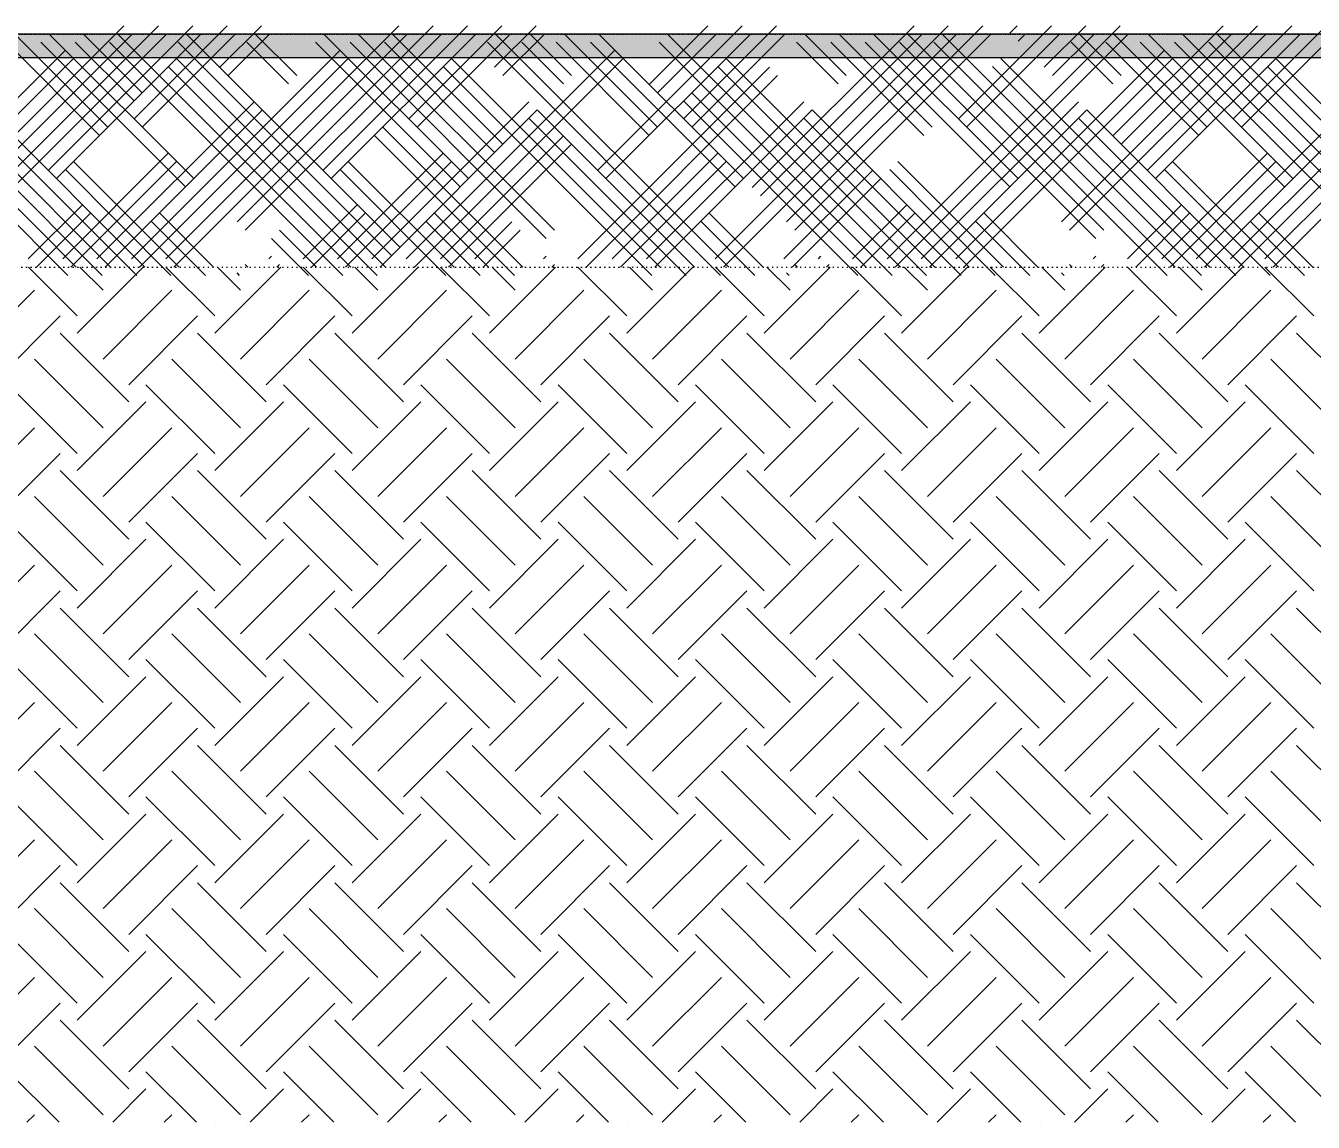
# Model space of a CAD drawing. Extents: x 37185 to 43130, y -8131 to -3926.
# Drawn here: x 37651.4 to 37761.9, y -7689.3 to -7595.2 of the extents above; entities that cross this region are included whole.
import ezdxf

# ---------------------------------------------------------------- set-up
doc = ezdxf.new("R2010")
doc.units = 0
doc.header["$MEASUREMENT"] = 0
doc.linetypes.add('ESTILO_TQS_0002', pattern=[0.4, 0.1, -0.3])
for name, color, linetype in [('36', 253, 'CONTINUOUS'), ('47', 15, 'CONTINUOUS'), ('67', 7, 'CONTINUOUS'), ('96', 252, 'CONTINUOUS')]:
    doc.layers.add(name, color=color, linetype=linetype)

msp = doc.modelspace()

# ---------------------------------------------------------------- linework, layer by layer
at = {"layer": '36', "linetype": 'Continuous'}
for p, q in [((37655.76, -7615.95), (37635.76, -7595.96)), ((37639.87, -7615.24), (37659.86, -7595.25)), ((37640.57, -7615.95), (37660.57, -7595.96)), ((37645.99, -7612.07), (37662.81, -7595.25)), ((37646.69, -7612.78), (37663.52, -7595.96)), ((37658.48, -7603.94), (37650.5, -7595.96)), ((37653.35, -7607.65), (37665.76, -7595.25)), ((37665.84, -7608.36), (37653.44, -7595.96)), ((37654.06, -7608.36), (37666.46, -7595.96)), ((37661.43, -7600.99), (37656.39, -7595.96)), ((37679.33, -7615.95), (37659.33, -7595.96)), ((37660.72, -7603.23), (37668.7, -7595.25)), ((37661.43, -7603.94), (37669.41, -7595.96)), ((37663.44, -7615.24), (37683.43, -7595.25)), ((37664.14, -7615.95), (37684.14, -7595.96)), ((37683.52, -7614.25), (37665.23, -7595.96)), ((37668.08, -7598.81), (37671.65, -7595.25)), ((37668.79, -7599.52), (37672.35, -7595.96)), ((37669.56, -7612.07), (37686.38, -7595.25)), ((37670.26, -7612.78), (37687.09, -7595.96)), ((37674.68, -7599.52), (37671.12, -7595.96)), ((37676.92, -7607.65), (37689.33, -7595.25)), ((37689.41, -7608.36), (37677.01, -7595.96)), ((37677.63, -7608.36), (37690.03, -7595.96)), ((37696.78, -7612.78), (37679.96, -7595.96)), ((37692.36, -7605.41), (37682.9, -7595.96)), ((37684.29, -7603.23), (37692.27, -7595.25)), ((37685, -7603.94), (37692.98, -7595.96)), ((37691.65, -7598.81), (37695.22, -7595.25)), ((37711.74, -7615.95), (37691.74, -7595.96)), ((37692.36, -7599.52), (37695.92, -7595.96)), ((37698.25, -7599.52), (37694.69, -7595.96)), ((37705.62, -7603.94), (37697.64, -7595.96)), ((37700.49, -7607.65), (37712.9, -7595.25)), ((37712.99, -7608.36), (37700.58, -7595.96)), ((37701.2, -7608.36), (37713.6, -7595.96)), ((37704.91, -7600.28), (37709.95, -7595.25)), ((37705.62, -7600.99), (37710.66, -7595.96)), ((37726.47, -7615.95), (37706.47, -7595.96)), ((37707.86, -7603.23), (37715.84, -7595.25)), ((37708.57, -7603.94), (37716.55, -7595.96)), ((37710.58, -7615.24), (37730.57, -7595.25)), ((37711.28, -7615.95), (37731.28, -7595.96)), ((37713.75, -7609.12), (37727.63, -7595.25)), ((37714.46, -7609.83), (37728.33, -7595.96)), ((37716.7, -7612.07), (37733.52, -7595.25)), ((37717.4, -7612.78), (37734.23, -7595.96)), ((37721.82, -7599.52), (37718.26, -7595.96)), ((37729.19, -7603.94), (37721.21, -7595.96)), ((37736.56, -7608.36), (37724.15, -7595.96)), ((37725.31, -7615.24), (37745.3, -7595.25)), ((37726.02, -7615.95), (37746.01, -7595.96)), ((37743.92, -7612.78), (37727.1, -7595.96)), ((37750.04, -7615.95), (37730.05, -7595.96)), ((37731.43, -7603.23), (37739.41, -7595.25)), ((37732.14, -7603.94), (37740.12, -7595.96)), ((37735.85, -7595.87), (37736.47, -7595.25)), ((37736.56, -7596.57), (37737.17, -7595.96)), ((37738.79, -7598.81), (37742.36, -7595.25)), ((37739.5, -7599.52), (37743.07, -7595.96)), ((37740.27, -7612.07), (37757.09, -7595.25)), ((37740.97, -7612.78), (37757.8, -7595.96)), ((37745.39, -7599.52), (37741.83, -7595.96)), ((37744.69, -7604.7), (37754.14, -7595.25)), ((37752.76, -7603.94), (37744.78, -7595.96)), ((37745.39, -7605.41), (37754.85, -7595.96)), ((37747.63, -7607.65), (37760.04, -7595.25)), ((37760.13, -7608.36), (37747.72, -7595.96)), ((37748.34, -7608.36), (37760.74, -7595.96)), ((37767.49, -7612.78), (37750.67, -7595.96)), ((37773.61, -7615.95), (37753.62, -7595.96)), ((37755, -7603.23), (37762.98, -7595.25)), ((37755.71, -7603.94), (37763.69, -7595.96)), ((37757.72, -7615.24), (37777.71, -7595.25)), ((37758.42, -7615.95), (37778.42, -7595.96)), ((37655.05, -7616.66), (37635.06, -7596.66)), ((37657.77, -7604.65), (37649.79, -7596.66)), ((37665.14, -7609.06), (37652.73, -7596.66)), ((37660.72, -7601.7), (37655.68, -7596.66)), ((37678.62, -7616.66), (37658.63, -7596.66)), ((37682.82, -7614.96), (37664.52, -7596.66)), ((37673.98, -7600.23), (37670.41, -7596.66)), ((37688.71, -7609.06), (37676.3, -7596.66)), ((37696.07, -7613.48), (37679.25, -7596.66)), ((37691.65, -7606.12), (37682.2, -7596.66)), ((37711.03, -7616.66), (37691.04, -7596.66)), ((37697.55, -7600.23), (37693.98, -7596.66)), ((37704.91, -7604.65), (37696.93, -7596.66)), ((37712.28, -7609.06), (37699.88, -7596.66)), ((37725.76, -7616.66), (37705.77, -7596.66)), ((37721.12, -7600.23), (37717.55, -7596.66)), ((37728.48, -7604.65), (37720.5, -7596.66)), ((37735.85, -7609.06), (37723.45, -7596.66)), ((37743.21, -7613.48), (37726.39, -7596.66)), ((37749.33, -7616.66), (37729.34, -7596.66)), ((37744.69, -7600.23), (37741.12, -7596.66)), ((37752.05, -7604.65), (37744.07, -7596.66)), ((37759.42, -7609.06), (37747.02, -7596.66)), ((37766.78, -7613.48), (37749.96, -7596.66)), ((37772.9, -7616.66), (37752.91, -7596.66)), ((37636.92, -7615.24), (37654.83, -7597.34)), ((37637.63, -7615.95), (37655.53, -7598.05)), ((37658.71, -7615.95), (37640.8, -7598.05)), ((37660.49, -7615.24), (37678.4, -7597.34)), ((37661.2, -7615.95), (37679.1, -7598.05)), ((37682.28, -7615.95), (37664.37, -7598.05)), ((37684.06, -7615.24), (37701.97, -7597.34)), ((37684.77, -7615.95), (37702.67, -7598.05)), ((37705.85, -7615.95), (37687.94, -7598.05)), ((37729.42, -7615.95), (37711.51, -7598.05)), ((37731.2, -7615.24), (37749.11, -7597.34)), ((37731.91, -7615.95), (37749.81, -7598.05)), ((37752.99, -7615.95), (37735.08, -7598.05)), ((37754.77, -7615.24), (37772.68, -7597.34)), ((37755.48, -7615.95), (37773.38, -7598.05)), ((37776.56, -7615.95), (37758.65, -7598.05)), ((37658, -7616.66), (37640.09, -7598.75)), ((37681.57, -7616.66), (37663.66, -7598.75)), ((37705.14, -7616.66), (37687.23, -7598.75)), ((37698.79, -7615.24), (37715.22, -7598.81)), ((37728.71, -7616.66), (37710.8, -7598.75)), ((37752.28, -7616.66), (37734.37, -7598.75)), ((37775.85, -7616.66), (37757.95, -7598.75)), ((37699.5, -7615.95), (37715.93, -7599.52)), ((37723.52, -7615.95), (37708.57, -7600.99)), ((37661.65, -7615.95), (37648.17, -7602.47)), ((37657.54, -7615.24), (37671.03, -7601.76)), ((37658.25, -7615.95), (37671.74, -7602.47)), ((37681.11, -7615.24), (37694.6, -7601.76)), ((37681.82, -7615.95), (37695.31, -7602.47)), ((37708.79, -7615.95), (37695.31, -7602.47)), ((37704.68, -7615.24), (37718.17, -7601.76)), ((37705.39, -7615.95), (37718.88, -7602.47)), ((37722.82, -7616.66), (37707.86, -7601.7)), ((37732.36, -7615.95), (37718.88, -7602.47)), ((37728.25, -7615.24), (37741.74, -7601.76)), ((37728.96, -7615.95), (37742.45, -7602.47)), ((37755.93, -7615.95), (37742.45, -7602.47)), ((37751.82, -7615.24), (37765.31, -7601.76)), ((37752.53, -7615.95), (37766.02, -7602.47)), ((37660.95, -7616.66), (37647.46, -7603.17)), ((37708.09, -7616.66), (37694.6, -7603.17)), ((37731.66, -7616.66), (37718.17, -7603.17)), ((37755.23, -7616.66), (37741.74, -7603.17)), ((37693.36, -7616.66), (37681.34, -7604.65)), ((37694.06, -7615.95), (37682.05, -7603.94)), ((37687.01, -7615.24), (37697.55, -7604.7)), ((37687.71, -7615.95), (37698.25, -7605.41)), ((37654.6, -7615.24), (37663.66, -7606.18)), ((37655.3, -7615.95), (37664.37, -7606.88)), ((37664.6, -7615.95), (37655.53, -7606.88)), ((37678.17, -7615.24), (37687.23, -7606.18)), ((37678.87, -7615.95), (37687.94, -7606.88)), ((37688.17, -7615.95), (37679.1, -7606.88)), ((37701.74, -7615.24), (37710.8, -7606.18)), ((37702.45, -7615.95), (37711.51, -7606.88)), ((37735.31, -7615.95), (37726.24, -7606.88)), ((37748.88, -7615.24), (37757.95, -7606.18)), ((37749.59, -7615.95), (37758.65, -7606.88)), ((37758.88, -7615.95), (37749.81, -7606.88)), ((37663.89, -7616.66), (37654.83, -7607.59)), ((37687.46, -7616.66), (37678.4, -7607.59)), ((37716.47, -7615.24), (37724.06, -7607.65)), ((37734.6, -7616.66), (37725.54, -7607.59)), ((37758.17, -7616.66), (37749.11, -7607.59)), ((37717.18, -7615.95), (37724.77, -7608.36)), ((37651.65, -7615.24), (37656.3, -7610.6)), ((37652.36, -7615.95), (37657.01, -7611.3)), ((37667.55, -7615.95), (37662.9, -7611.3)), ((37675.22, -7615.24), (37679.87, -7610.6)), ((37675.93, -7615.95), (37680.58, -7611.3)), ((37691.12, -7615.95), (37686.47, -7611.3)), ((37714.69, -7615.95), (37710.04, -7611.3)), ((37722.36, -7615.24), (37727.01, -7610.6)), ((37723.07, -7615.95), (37727.72, -7611.3)), ((37738.26, -7615.95), (37733.61, -7611.3)), ((37745.93, -7615.24), (37750.58, -7610.6)), ((37746.64, -7615.95), (37751.29, -7611.3)), ((37761.83, -7615.95), (37757.18, -7611.3)), ((37666.84, -7616.66), (37662.19, -7612.01)), ((37690.41, -7616.66), (37685.76, -7612.01)), ((37689.95, -7615.24), (37693.13, -7612.07)), ((37713.98, -7616.66), (37709.33, -7612.01)), ((37737.55, -7616.66), (37732.9, -7612.01)), ((37761.12, -7616.66), (37756.47, -7612.01)), ((37675.68, -7616.66), (37672.5, -7613.48)), ((37676.38, -7615.95), (37673.21, -7612.78)), ((37690.66, -7615.95), (37693.83, -7612.78)), ((37670.49, -7615.95), (37670.26, -7615.72)), ((37672.28, -7615.24), (37672.5, -7615.02)), ((37672.98, -7615.95), (37673.21, -7615.72)), ((37695.85, -7615.24), (37696.07, -7615.02)), ((37696.55, -7615.95), (37696.78, -7615.72)), ((37717.63, -7615.95), (37717.4, -7615.72)), ((37719.42, -7615.24), (37719.64, -7615.02)), ((37720.12, -7615.95), (37720.35, -7615.72)), ((37741.2, -7615.95), (37740.97, -7615.72)), ((37742.99, -7615.24), (37743.21, -7615.02)), ((37743.69, -7615.95), (37743.92, -7615.72)), ((37652.81, -7615.95), (37652.81, -7615.95)), ((37652.81, -7615.95), (37652.81, -7615.95)), ((37667.09, -7615.95), (37667.09, -7615.95)), ((37667.09, -7615.95), (37667.09, -7615.95)), ((37669.78, -7616.66), (37669.56, -7616.43)), ((37670.04, -7615.95), (37670.04, -7615.95)), ((37670.04, -7615.95), (37670.04, -7615.95)), ((37673.44, -7615.95), (37673.44, -7615.95)), ((37673.44, -7615.95), (37673.44, -7615.95)), ((37685.22, -7615.95), (37685.22, -7615.95)), ((37685.22, -7615.95), (37685.22, -7615.95)), ((37693.61, -7615.95), (37693.61, -7615.95)), ((37693.61, -7615.95), (37693.61, -7615.95)), ((37697.01, -7615.95), (37697.01, -7615.95)), ((37697.01, -7615.95), (37697.01, -7615.95)), ((37699.95, -7615.95), (37699.95, -7615.95)), ((37699.95, -7615.95), (37699.95, -7615.95)), ((37702.9, -7615.95), (37702.9, -7615.95)), ((37702.9, -7615.95), (37702.9, -7615.95)), ((37708.34, -7615.95), (37708.34, -7615.95)), ((37708.34, -7615.95), (37708.34, -7615.95)), ((37714.23, -7615.95), (37714.23, -7615.95)), ((37714.23, -7615.95), (37714.23, -7615.95)), ((37716.93, -7616.66), (37716.7, -7616.43)), ((37720.58, -7615.95), (37720.58, -7615.95)), ((37720.58, -7615.95), (37720.58, -7615.95)), ((37734.85, -7615.95), (37734.85, -7615.95)), ((37734.85, -7615.95), (37734.85, -7615.95)), ((37737.8, -7615.95), (37737.8, -7615.95)), ((37737.8, -7615.95), (37737.8, -7615.95)), ((37740.5, -7616.66), (37740.27, -7616.43)), ((37740.75, -7615.95), (37740.75, -7615.95)), ((37740.75, -7615.95), (37740.75, -7615.95)), ((37744.15, -7615.95), (37744.15, -7615.95)), ((37744.15, -7615.95), (37744.15, -7615.95)), ((37747.1, -7615.95), (37747.1, -7615.95)), ((37747.1, -7615.95), (37747.1, -7615.95)), ((37761.37, -7615.95), (37761.37, -7615.95)), ((37761.37, -7615.95), (37761.37, -7615.95))]:
    msp.add_line(p, q, dxfattribs=at)
at = {"layer": '47', "linetype": 'Continuous'}
for p, q in [((37655.85, -7620.14), (37651.66, -7615.96)), ((37655.85, -7621.62), (37661.51, -7615.96)), ((37658.06, -7617.93), (37656.08, -7615.96)), ((37667.64, -7620.14), (37663.45, -7615.96)), ((37667.64, -7621.62), (37673.3, -7615.96)), ((37669.85, -7617.93), (37667.87, -7615.96)), ((37679.42, -7620.14), (37675.23, -7615.96)), ((37679.42, -7621.62), (37685.08, -7615.96)), ((37681.63, -7617.93), (37679.65, -7615.96)), ((37691.21, -7620.14), (37687.02, -7615.96)), ((37691.21, -7621.62), (37696.87, -7615.96)), ((37693.42, -7617.93), (37691.44, -7615.96)), ((37702.99, -7620.14), (37698.8, -7615.96)), ((37702.99, -7621.62), (37708.65, -7615.96)), ((37705.2, -7617.93), (37703.22, -7615.96)), ((37714.78, -7620.14), (37710.59, -7615.96)), ((37714.78, -7621.62), (37720.44, -7615.96)), ((37716.99, -7617.93), (37715.01, -7615.96)), ((37726.56, -7620.14), (37722.38, -7615.96)), ((37726.56, -7621.62), (37732.22, -7615.96)), ((37728.77, -7617.93), (37726.79, -7615.96)), ((37738.35, -7620.14), (37734.16, -7615.96)), ((37738.35, -7621.62), (37744.01, -7615.96)), ((37740.56, -7617.93), (37738.58, -7615.96)), ((37750.13, -7620.14), (37745.95, -7615.96)), ((37750.13, -7621.62), (37755.79, -7615.96)), ((37752.34, -7617.93), (37750.36, -7615.96)), ((37761.92, -7620.14), (37757.73, -7615.96)), ((37646.28, -7623.83), (37652.17, -7617.93)), ((37658.06, -7623.83), (37663.95, -7617.93)), ((37669.85, -7623.83), (37675.74, -7617.93)), ((37681.63, -7623.83), (37687.52, -7617.93)), ((37693.42, -7623.83), (37699.31, -7617.93)), ((37705.2, -7623.83), (37711.1, -7617.93)), ((37716.99, -7623.83), (37722.88, -7617.93)), ((37728.77, -7623.83), (37734.67, -7617.93)), ((37740.56, -7623.83), (37746.45, -7617.93)), ((37752.34, -7623.83), (37758.24, -7617.93)), ((37648.49, -7626.04), (37654.38, -7620.14)), ((37660.27, -7626.04), (37666.16, -7620.14)), ((37672.06, -7626.04), (37677.95, -7620.14)), ((37683.84, -7626.04), (37689.73, -7620.14)), ((37695.63, -7626.04), (37701.52, -7620.14)), ((37707.41, -7626.04), (37713.3, -7620.14)), ((37719.2, -7626.04), (37725.09, -7620.14)), ((37730.98, -7626.04), (37736.88, -7620.14)), ((37742.77, -7626.04), (37748.66, -7620.14)), ((37754.55, -7626.04), (37760.45, -7620.14)), ((37660.27, -7627.51), (37654.38, -7621.62)), ((37672.06, -7627.51), (37666.16, -7621.62)), ((37683.84, -7627.51), (37677.95, -7621.62)), ((37695.63, -7627.51), (37689.73, -7621.62)), ((37707.41, -7627.51), (37701.52, -7621.62)), ((37719.2, -7627.51), (37713.3, -7621.62)), ((37730.98, -7627.51), (37725.09, -7621.62)), ((37742.77, -7627.51), (37736.88, -7621.62)), ((37754.55, -7627.51), (37748.66, -7621.62)), ((37766.34, -7627.51), (37760.45, -7621.62)), ((37658.06, -7629.72), (37652.17, -7623.83)), ((37669.85, -7629.72), (37663.95, -7623.83)), ((37681.63, -7629.72), (37675.74, -7623.83)), ((37693.42, -7629.72), (37687.52, -7623.83)), ((37705.2, -7629.72), (37699.31, -7623.83)), ((37716.99, -7629.72), (37711.1, -7623.83)), ((37728.77, -7629.72), (37722.88, -7623.83)), ((37740.56, -7629.72), (37734.67, -7623.83)), ((37752.34, -7629.72), (37746.45, -7623.83)), ((37764.13, -7629.72), (37758.24, -7623.83)), ((37655.85, -7631.93), (37649.96, -7626.04)), ((37667.64, -7631.93), (37661.74, -7626.04)), ((37679.42, -7631.93), (37673.53, -7626.04)), ((37691.21, -7631.93), (37685.32, -7626.04)), ((37702.99, -7631.93), (37697.1, -7626.04)), ((37714.78, -7631.93), (37708.89, -7626.04)), ((37726.56, -7631.93), (37720.67, -7626.04)), ((37738.35, -7631.93), (37732.46, -7626.04)), ((37750.13, -7631.93), (37744.24, -7626.04)), ((37761.92, -7631.93), (37756.03, -7626.04)), ((37655.85, -7633.4), (37661.74, -7627.51)), ((37667.64, -7633.4), (37673.53, -7627.51)), ((37679.42, -7633.4), (37685.32, -7627.51)), ((37691.21, -7633.4), (37697.1, -7627.51)), ((37702.99, -7633.4), (37708.89, -7627.51)), ((37714.78, -7633.4), (37720.67, -7627.51)), ((37726.56, -7633.4), (37732.46, -7627.51)), ((37738.35, -7633.4), (37744.24, -7627.51)), ((37750.13, -7633.4), (37756.03, -7627.51)), ((37646.28, -7635.61), (37652.17, -7629.72)), ((37658.06, -7635.61), (37663.95, -7629.72)), ((37669.85, -7635.61), (37675.74, -7629.72)), ((37681.63, -7635.61), (37687.52, -7629.72)), ((37693.42, -7635.61), (37699.31, -7629.72)), ((37705.2, -7635.61), (37711.1, -7629.72)), ((37716.99, -7635.61), (37722.88, -7629.72)), ((37728.77, -7635.61), (37734.67, -7629.72)), ((37740.56, -7635.61), (37746.45, -7629.72)), ((37752.34, -7635.61), (37758.24, -7629.72)), ((37648.49, -7637.82), (37654.38, -7631.93)), ((37660.27, -7637.82), (37666.16, -7631.93)), ((37672.06, -7637.82), (37677.95, -7631.93)), ((37683.84, -7637.82), (37689.73, -7631.93)), ((37695.63, -7637.82), (37701.52, -7631.93)), ((37707.41, -7637.82), (37713.3, -7631.93)), ((37719.2, -7637.82), (37725.09, -7631.93)), ((37730.98, -7637.82), (37736.88, -7631.93)), ((37742.77, -7637.82), (37748.66, -7631.93)), ((37754.55, -7637.82), (37760.45, -7631.93)), ((37660.27, -7639.29), (37654.38, -7633.4)), ((37672.06, -7639.29), (37666.16, -7633.4)), ((37683.84, -7639.29), (37677.95, -7633.4)), ((37695.63, -7639.29), (37689.73, -7633.4)), ((37707.41, -7639.29), (37701.52, -7633.4)), ((37719.2, -7639.29), (37713.3, -7633.4)), ((37730.98, -7639.29), (37725.09, -7633.4)), ((37742.77, -7639.29), (37736.88, -7633.4)), ((37754.55, -7639.29), (37748.66, -7633.4)), ((37766.34, -7639.29), (37760.45, -7633.4)), ((37658.06, -7641.5), (37652.17, -7635.61)), ((37669.85, -7641.5), (37663.95, -7635.61)), ((37681.63, -7641.5), (37675.74, -7635.61)), ((37693.42, -7641.5), (37687.52, -7635.61)), ((37705.2, -7641.5), (37699.31, -7635.61)), ((37716.99, -7641.5), (37711.1, -7635.61)), ((37728.77, -7641.5), (37722.88, -7635.61)), ((37740.56, -7641.5), (37734.67, -7635.61)), ((37752.34, -7641.5), (37746.45, -7635.61)), ((37764.13, -7641.5), (37758.24, -7635.61)), ((37655.85, -7643.71), (37649.96, -7637.82)), ((37667.64, -7643.71), (37661.74, -7637.82)), ((37679.42, -7643.71), (37673.53, -7637.82)), ((37691.21, -7643.71), (37685.32, -7637.82)), ((37702.99, -7643.71), (37697.1, -7637.82)), ((37714.78, -7643.71), (37708.89, -7637.82)), ((37726.56, -7643.71), (37720.67, -7637.82)), ((37738.35, -7643.71), (37732.46, -7637.82)), ((37750.13, -7643.71), (37744.24, -7637.82)), ((37761.92, -7643.71), (37756.03, -7637.82)), ((37655.85, -7645.19), (37661.74, -7639.29)), ((37667.64, -7645.19), (37673.53, -7639.29)), ((37679.42, -7645.19), (37685.32, -7639.29)), ((37691.21, -7645.19), (37697.1, -7639.29)), ((37702.99, -7645.19), (37708.89, -7639.29)), ((37714.78, -7645.19), (37720.67, -7639.29)), ((37726.56, -7645.19), (37732.46, -7639.29)), ((37738.35, -7645.19), (37744.24, -7639.29)), ((37750.13, -7645.19), (37756.03, -7639.29)), ((37646.28, -7647.4), (37652.17, -7641.5)), ((37658.06, -7647.4), (37663.95, -7641.5)), ((37669.85, -7647.4), (37675.74, -7641.5)), ((37681.63, -7647.4), (37687.52, -7641.5)), ((37693.42, -7647.4), (37699.31, -7641.5)), ((37705.2, -7647.4), (37711.1, -7641.5)), ((37716.99, -7647.4), (37722.88, -7641.5)), ((37728.77, -7647.4), (37734.67, -7641.5)), ((37740.56, -7647.4), (37746.45, -7641.5)), ((37752.34, -7647.4), (37758.24, -7641.5)), ((37648.49, -7649.61), (37654.38, -7643.71)), ((37660.27, -7649.61), (37666.16, -7643.71)), ((37672.06, -7649.61), (37677.95, -7643.71)), ((37683.84, -7649.61), (37689.73, -7643.71)), ((37695.63, -7649.61), (37701.52, -7643.71)), ((37707.41, -7649.61), (37713.3, -7643.71)), ((37719.2, -7649.61), (37725.09, -7643.71)), ((37730.98, -7649.61), (37736.88, -7643.71)), ((37742.77, -7649.61), (37748.66, -7643.71)), ((37754.55, -7649.61), (37760.45, -7643.71)), ((37660.27, -7651.08), (37654.38, -7645.19)), ((37672.06, -7651.08), (37666.16, -7645.19)), ((37683.84, -7651.08), (37677.95, -7645.19)), ((37695.63, -7651.08), (37689.73, -7645.19)), ((37707.41, -7651.08), (37701.52, -7645.19)), ((37719.2, -7651.08), (37713.3, -7645.19)), ((37730.98, -7651.08), (37725.09, -7645.19)), ((37742.77, -7651.08), (37736.88, -7645.19)), ((37754.55, -7651.08), (37748.66, -7645.19)), ((37766.34, -7651.08), (37760.45, -7645.19)), ((37658.06, -7653.29), (37652.17, -7647.4)), ((37669.85, -7653.29), (37663.95, -7647.4)), ((37681.63, -7653.29), (37675.74, -7647.4)), ((37693.42, -7653.29), (37687.52, -7647.4)), ((37705.2, -7653.29), (37699.31, -7647.4)), ((37716.99, -7653.29), (37711.1, -7647.4)), ((37728.77, -7653.29), (37722.88, -7647.4)), ((37740.56, -7653.29), (37734.67, -7647.4)), ((37752.34, -7653.29), (37746.45, -7647.4)), ((37764.13, -7653.29), (37758.24, -7647.4)), ((37655.85, -7655.5), (37649.96, -7649.61)), ((37667.64, -7655.5), (37661.74, -7649.61)), ((37679.42, -7655.5), (37673.53, -7649.61)), ((37691.21, -7655.5), (37685.32, -7649.61)), ((37702.99, -7655.5), (37697.1, -7649.61)), ((37714.78, -7655.5), (37708.89, -7649.61)), ((37726.56, -7655.5), (37720.67, -7649.61)), ((37738.35, -7655.5), (37732.46, -7649.61)), ((37750.13, -7655.5), (37744.24, -7649.61)), ((37761.92, -7655.5), (37756.03, -7649.61)), ((37655.85, -7656.97), (37661.74, -7651.08)), ((37667.64, -7656.97), (37673.53, -7651.08)), ((37679.42, -7656.97), (37685.32, -7651.08)), ((37691.21, -7656.97), (37697.1, -7651.08)), ((37702.99, -7656.97), (37708.89, -7651.08)), ((37714.78, -7656.97), (37720.67, -7651.08)), ((37726.56, -7656.97), (37732.46, -7651.08)), ((37738.35, -7656.97), (37744.24, -7651.08)), ((37750.13, -7656.97), (37756.03, -7651.08)), ((37646.28, -7659.18), (37652.17, -7653.29)), ((37658.06, -7659.18), (37663.95, -7653.29)), ((37669.85, -7659.18), (37675.74, -7653.29)), ((37681.63, -7659.18), (37687.52, -7653.29)), ((37693.42, -7659.18), (37699.31, -7653.29)), ((37705.2, -7659.18), (37711.1, -7653.29)), ((37716.99, -7659.18), (37722.88, -7653.29)), ((37728.77, -7659.18), (37734.67, -7653.29)), ((37740.56, -7659.18), (37746.45, -7653.29)), ((37752.34, -7659.18), (37758.24, -7653.29)), ((37648.49, -7661.39), (37654.38, -7655.5)), ((37660.27, -7661.39), (37666.16, -7655.5)), ((37672.06, -7661.39), (37677.95, -7655.5)), ((37683.84, -7661.39), (37689.73, -7655.5)), ((37695.63, -7661.39), (37701.52, -7655.5)), ((37707.41, -7661.39), (37713.3, -7655.5)), ((37719.2, -7661.39), (37725.09, -7655.5)), ((37730.98, -7661.39), (37736.88, -7655.5)), ((37742.77, -7661.39), (37748.66, -7655.5)), ((37754.55, -7661.39), (37760.45, -7655.5)), ((37660.27, -7662.86), (37654.38, -7656.97)), ((37672.06, -7662.86), (37666.16, -7656.97)), ((37683.84, -7662.86), (37677.95, -7656.97)), ((37695.63, -7662.86), (37689.73, -7656.97)), ((37707.41, -7662.86), (37701.52, -7656.97)), ((37719.2, -7662.86), (37713.3, -7656.97)), ((37730.98, -7662.86), (37725.09, -7656.97)), ((37742.77, -7662.86), (37736.88, -7656.97)), ((37754.55, -7662.86), (37748.66, -7656.97)), ((37766.34, -7662.86), (37760.45, -7656.97)), ((37658.06, -7665.07), (37652.17, -7659.18)), ((37669.85, -7665.07), (37663.95, -7659.18)), ((37681.63, -7665.07), (37675.74, -7659.18)), ((37693.42, -7665.07), (37687.52, -7659.18)), ((37705.2, -7665.07), (37699.31, -7659.18)), ((37716.99, -7665.07), (37711.1, -7659.18)), ((37728.77, -7665.07), (37722.88, -7659.18)), ((37740.56, -7665.07), (37734.67, -7659.18)), ((37752.34, -7665.07), (37746.45, -7659.18)), ((37764.13, -7665.07), (37758.24, -7659.18)), ((37655.85, -7667.28), (37649.96, -7661.39)), ((37667.64, -7667.28), (37661.74, -7661.39)), ((37679.42, -7667.28), (37673.53, -7661.39)), ((37691.21, -7667.28), (37685.32, -7661.39)), ((37702.99, -7667.28), (37697.1, -7661.39)), ((37714.78, -7667.28), (37708.89, -7661.39)), ((37726.56, -7667.28), (37720.67, -7661.39)), ((37738.35, -7667.28), (37732.46, -7661.39)), ((37750.13, -7667.28), (37744.24, -7661.39)), ((37761.92, -7667.28), (37756.03, -7661.39)), ((37655.85, -7668.76), (37661.74, -7662.86)), ((37667.64, -7668.76), (37673.53, -7662.86)), ((37679.42, -7668.76), (37685.32, -7662.86)), ((37691.21, -7668.76), (37697.1, -7662.86)), ((37702.99, -7668.76), (37708.89, -7662.86)), ((37714.78, -7668.76), (37720.67, -7662.86)), ((37726.56, -7668.76), (37732.46, -7662.86)), ((37738.35, -7668.76), (37744.24, -7662.86)), ((37750.13, -7668.76), (37756.03, -7662.86)), ((37646.28, -7670.97), (37652.17, -7665.07)), ((37658.06, -7670.97), (37663.95, -7665.07)), ((37669.85, -7670.97), (37675.74, -7665.07)), ((37681.63, -7670.97), (37687.52, -7665.07)), ((37693.42, -7670.97), (37699.31, -7665.07)), ((37705.2, -7670.97), (37711.1, -7665.07)), ((37716.99, -7670.97), (37722.88, -7665.07)), ((37728.77, -7670.97), (37734.67, -7665.07)), ((37740.56, -7670.97), (37746.45, -7665.07)), ((37752.34, -7670.97), (37758.24, -7665.07)), ((37648.49, -7673.18), (37654.38, -7667.28)), ((37660.27, -7673.18), (37666.16, -7667.28)), ((37672.06, -7673.18), (37677.95, -7667.28)), ((37683.84, -7673.18), (37689.73, -7667.28)), ((37695.63, -7673.18), (37701.52, -7667.28)), ((37707.41, -7673.18), (37713.3, -7667.28)), ((37719.2, -7673.18), (37725.09, -7667.28)), ((37730.98, -7673.18), (37736.88, -7667.28)), ((37742.77, -7673.18), (37748.66, -7667.28)), ((37754.55, -7673.18), (37760.45, -7667.28)), ((37660.27, -7674.65), (37654.38, -7668.76)), ((37672.06, -7674.65), (37666.16, -7668.76)), ((37683.84, -7674.65), (37677.95, -7668.76)), ((37695.63, -7674.65), (37689.73, -7668.76)), ((37707.41, -7674.65), (37701.52, -7668.76)), ((37719.2, -7674.65), (37713.3, -7668.76)), ((37730.98, -7674.65), (37725.09, -7668.76)), ((37742.77, -7674.65), (37736.88, -7668.76)), ((37754.55, -7674.65), (37748.66, -7668.76)), ((37766.34, -7674.65), (37760.45, -7668.76)), ((37658.06, -7676.86), (37652.17, -7670.97)), ((37669.85, -7676.86), (37663.95, -7670.97)), ((37681.63, -7676.86), (37675.74, -7670.97)), ((37693.42, -7676.86), (37687.52, -7670.97)), ((37705.2, -7676.86), (37699.31, -7670.97)), ((37716.99, -7676.86), (37711.1, -7670.97)), ((37728.77, -7676.86), (37722.88, -7670.97)), ((37740.56, -7676.86), (37734.67, -7670.97)), ((37752.34, -7676.86), (37746.45, -7670.97)), ((37764.13, -7676.86), (37758.24, -7670.97)), ((37655.85, -7679.07), (37649.96, -7673.18)), ((37667.64, -7679.07), (37661.74, -7673.18)), ((37679.42, -7679.07), (37673.53, -7673.18)), ((37691.21, -7679.07), (37685.32, -7673.18)), ((37702.99, -7679.07), (37697.1, -7673.18)), ((37714.78, -7679.07), (37708.89, -7673.18)), ((37726.56, -7679.07), (37720.67, -7673.18)), ((37738.35, -7679.07), (37732.46, -7673.18)), ((37750.13, -7679.07), (37744.24, -7673.18)), ((37761.92, -7679.07), (37756.03, -7673.18)), ((37655.85, -7680.54), (37661.74, -7674.65)), ((37667.64, -7680.54), (37673.53, -7674.65)), ((37679.42, -7680.54), (37685.32, -7674.65)), ((37691.21, -7680.54), (37697.1, -7674.65)), ((37702.99, -7680.54), (37708.89, -7674.65)), ((37714.78, -7680.54), (37720.67, -7674.65)), ((37726.56, -7680.54), (37732.46, -7674.65)), ((37738.35, -7680.54), (37744.24, -7674.65)), ((37750.13, -7680.54), (37756.03, -7674.65)), ((37646.28, -7682.75), (37652.17, -7676.86)), ((37658.06, -7682.75), (37663.95, -7676.86)), ((37669.85, -7682.75), (37675.74, -7676.86)), ((37681.63, -7682.75), (37687.52, -7676.86)), ((37693.42, -7682.75), (37699.31, -7676.86)), ((37705.2, -7682.75), (37711.1, -7676.86)), ((37716.99, -7682.75), (37722.88, -7676.86)), ((37728.77, -7682.75), (37734.67, -7676.86)), ((37740.56, -7682.75), (37746.45, -7676.86)), ((37752.34, -7682.75), (37758.24, -7676.86)), ((37648.49, -7684.96), (37654.38, -7679.07)), ((37660.27, -7684.96), (37666.16, -7679.07)), ((37672.06, -7684.96), (37677.95, -7679.07)), ((37683.84, -7684.96), (37689.73, -7679.07)), ((37695.63, -7684.96), (37701.52, -7679.07)), ((37707.41, -7684.96), (37713.3, -7679.07)), ((37719.2, -7684.96), (37725.09, -7679.07)), ((37730.98, -7684.96), (37736.88, -7679.07)), ((37742.77, -7684.96), (37748.66, -7679.07)), ((37754.55, -7684.96), (37760.45, -7679.07)), ((37660.27, -7686.43), (37654.38, -7680.54)), ((37672.06, -7686.43), (37666.16, -7680.54)), ((37683.84, -7686.43), (37677.95, -7680.54)), ((37695.63, -7686.43), (37689.73, -7680.54)), ((37707.41, -7686.43), (37701.52, -7680.54)), ((37719.2, -7686.43), (37713.3, -7680.54)), ((37730.98, -7686.43), (37725.09, -7680.54)), ((37742.77, -7686.43), (37736.88, -7680.54)), ((37754.55, -7686.43), (37748.66, -7680.54)), ((37766.34, -7686.43), (37760.45, -7680.54)), ((37658.06, -7688.64), (37652.17, -7682.75)), ((37669.85, -7688.64), (37663.95, -7682.75)), ((37681.63, -7688.64), (37675.74, -7682.75)), ((37693.42, -7688.64), (37687.52, -7682.75)), ((37705.2, -7688.64), (37699.31, -7682.75)), ((37716.99, -7688.64), (37711.1, -7682.75)), ((37728.77, -7688.64), (37722.88, -7682.75)), ((37740.56, -7688.64), (37734.67, -7682.75)), ((37752.34, -7688.64), (37746.45, -7682.75)), ((37764.13, -7688.64), (37758.24, -7682.75)), ((37654.29, -7689.29), (37649.96, -7684.96)), ((37666.07, -7689.29), (37661.74, -7684.96)), ((37677.86, -7689.29), (37673.53, -7684.96)), ((37689.64, -7689.29), (37685.32, -7684.96)), ((37701.43, -7689.29), (37697.1, -7684.96)), ((37713.21, -7689.29), (37708.89, -7684.96)), ((37725, -7689.29), (37720.67, -7684.96)), ((37736.78, -7689.29), (37732.46, -7684.96)), ((37748.57, -7689.29), (37744.24, -7684.96)), ((37760.35, -7689.29), (37756.03, -7684.96)), ((37658.89, -7689.29), (37661.74, -7686.43)), ((37670.68, -7689.29), (37673.53, -7686.43)), ((37682.46, -7689.29), (37685.32, -7686.43)), ((37694.25, -7689.29), (37697.1, -7686.43)), ((37706.03, -7689.29), (37708.89, -7686.43)), ((37717.82, -7689.29), (37720.67, -7686.43)), ((37729.6, -7689.29), (37732.46, -7686.43)), ((37741.39, -7689.29), (37744.24, -7686.43)), ((37753.17, -7689.29), (37756.03, -7686.43)), ((37651.53, -7689.29), (37652.17, -7688.64)), ((37663.31, -7689.29), (37663.95, -7688.64)), ((37675.1, -7689.29), (37675.74, -7688.64)), ((37686.88, -7689.29), (37687.52, -7688.64)), ((37698.67, -7689.29), (37699.31, -7688.64)), ((37710.45, -7689.29), (37711.1, -7688.64)), ((37722.24, -7689.29), (37722.88, -7688.64)), ((37734.02, -7689.29), (37734.67, -7688.64)), ((37745.81, -7689.29), (37746.45, -7688.64)), ((37757.59, -7689.29), (37758.24, -7688.64)), ((37655.95, -7689.29), (37655.95, -7689.29)), ((37658.71, -7689.29), (37658.71, -7689.29)), ((37663.13, -7689.29), (37663.13, -7689.29)), ((37667.73, -7689.29), (37667.73, -7689.29)), ((37670.49, -7689.29), (37670.49, -7689.29)), ((37674.91, -7689.29), (37674.91, -7689.29)), ((37679.52, -7689.29), (37679.52, -7689.29)), ((37682.28, -7689.29), (37682.28, -7689.29)), ((37686.7, -7689.29), (37686.7, -7689.29)), ((37691.3, -7689.29), (37691.3, -7689.29)), ((37694.06, -7689.29), (37694.06, -7689.29)), ((37698.48, -7689.29), (37698.48, -7689.29)), ((37703.09, -7689.29), (37703.09, -7689.29)), ((37705.85, -7689.29), (37705.85, -7689.29)), ((37710.27, -7689.29), (37710.27, -7689.29)), ((37714.87, -7689.29), (37714.87, -7689.29)), ((37717.63, -7689.29), (37717.63, -7689.29)), ((37722.05, -7689.29), (37722.05, -7689.29)), ((37726.66, -7689.29), (37726.66, -7689.29)), ((37729.42, -7689.29), (37729.42, -7689.29)), ((37733.84, -7689.29), (37733.84, -7689.29)), ((37738.44, -7689.29), (37738.44, -7689.29)), ((37741.2, -7689.29), (37741.2, -7689.29)), ((37745.62, -7689.29), (37745.62, -7689.29)), ((37750.23, -7689.29), (37750.23, -7689.29)), ((37752.99, -7689.29), (37752.99, -7689.29)), ((37757.41, -7689.29), (37757.41, -7689.29))]:
    msp.add_line(p, q, dxfattribs=at)
at = {"layer": '67', "linetype": 'ESTILO_TQS_0002'}
for p, q in [((37622.47, -7595.96), (39979.65, -7595.96)), ((37628.25, -7595.96), (39890.03, -7595.96)), ((37628.25, -7615.96), (40010.49, -7615.96))]:
    msp.add_line(p, q, dxfattribs=at)
at = {"layer": '96', "linetype": 'Continuous'}
msp.add_lwpolyline([(37622.47, -7595.96), (37622.47, -7597.96), (38419.29, -7597.96), (38419.29, -7595.96), (37622.47, -7595.96)], dxfattribs=at)
for points in [[(37622.47, -7595.96), (37622.47, -7597.96), (38419.29, -7597.96)], [(37622.47, -7595.96), (38419.29, -7597.96), (38419.29, -7595.96)], [(37622.47, -7595.96), (38419.29, -7595.96), (37622.47, -7595.96)]]:
    msp.add_solid(points, dxfattribs=at)

doc.saveas('drawing.dxf')
